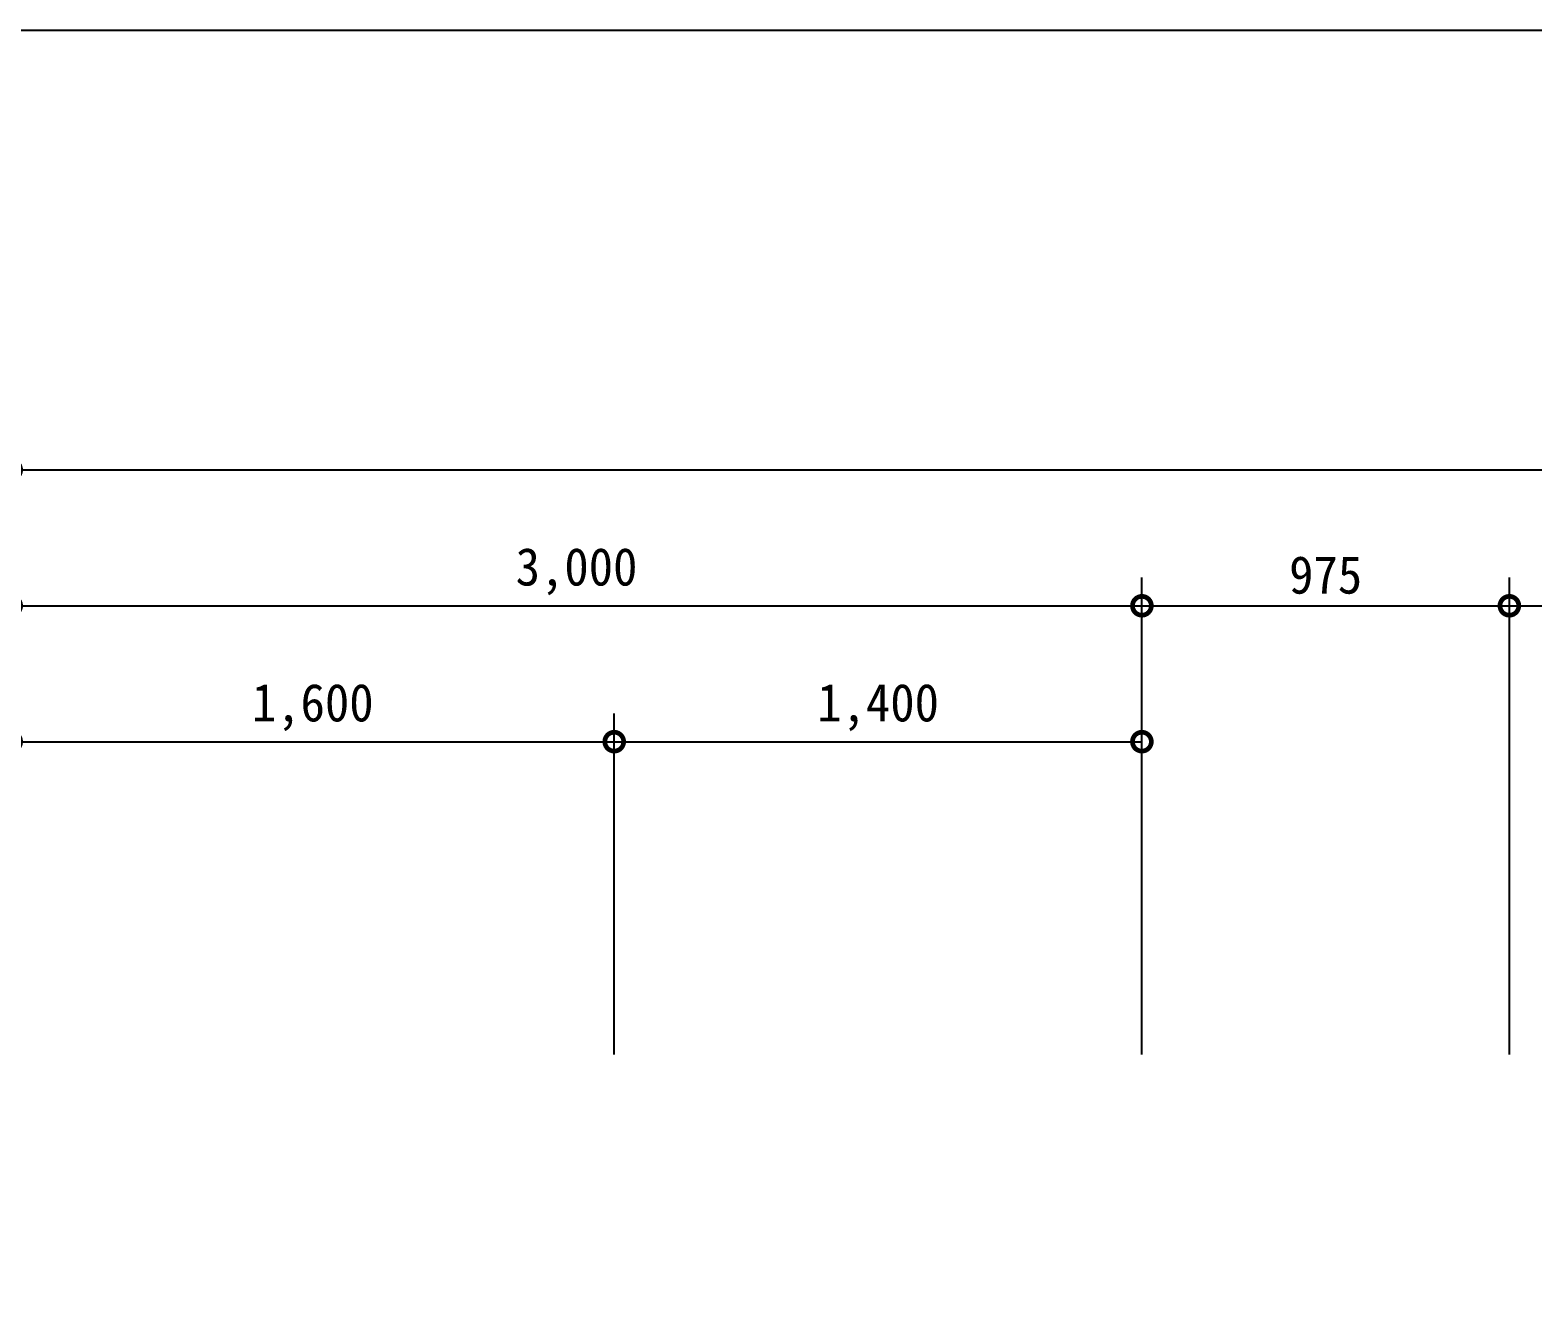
# Model space of a CAD drawing. Header units: inches. Extents: x -1249499 to 290957, y -589671 to 1013543.
# Drawn here: x -1099189 to -1095201, y 252251 to 255626 of the extents above; entities that cross this region are included whole.
import ezdxf

# ---------------------------------------------------------------- set-up
doc = ezdxf.new("R2010")
doc.units = ezdxf.units.IN
doc.header["$MEASUREMENT"] = 0
doc.layers.add('H', color=8, linetype='Continuous')
doc.styles.get("Standard").update_dxf_attribs({"font": 'DotumChe.ttf'})
doc.dimstyles.get("Standard").update_dxf_attribs({"dimtxt": 0.18, "dimasz": 0.18, "dimexe": 0.18, "dimexo": 0.0625, "dimgap": 0.09, "dimtad": 0, "dimtih": 1, "dimtoh": 1, "dimdec": 4, "dimzin": 0, "dimdsep": 46, "dimtxsty": 'Standard', "dimcen": 0.09, "dimadec": 0, "dimazin": 0, "dimtfac": 1, "dimtdec": 4, "dimtofl": 0, "dimtmove": 0, "dimatfit": 3, "dimfxl": 1, "dimtolj": 1, "dimtzin": 0, "dimarcsym": 0})
doc.dimstyles.new('STANDARD-600', dxfattribs={"dimtxt": 1000, "dimasz": 400, "dimexe": 800, "dimexo": 800, "dimgap": 400, "dimtad": 1, "dimdec": 0, "dimzin": 0, "dimdsep": 46, "dimlunit": 6, "dimtxsty": 'Standard', "dimsah": 1, "dimcen": 0.135, "dimclrd": 256, "dimclre": 256, "dimclrt": 4, "dimadec": 0, "dimazin": 0, "dimtfac": 1, "dimtdec": 0, "dimtofl": 0, "dimtmove": 2, "dimatfit": 3, "dimfxl": 1, "dimtolj": 1, "dimtzin": 0, "dimarcsym": 0})

# ---------------------------------------------------------------- blocks, each defined once
blk = doc.blocks.new('_DOTSMALL')
at = {"color": 0, "linetype": 'ByBlock', "const_width": 0.5}
blk.add_lwpolyline([(-0.0625, 0, 1), (0.0625, 0, 1)], format="xyb", close=True, dxfattribs=at)
blk = doc.blocks.new('*D350')
at = {"layer": 'DEFPOINTS', "color": 0, "transparency": 16777216}
for p in [(-1087164, 254458.6), (-1099239, 252657.1), (-1087164, 252657.1)]:
    blk.add_point(p, dxfattribs=at)
at = {"layer": 'H', "color": 8, "lineweight": -2, "transparency": 16777216}
for p, q in [((-1099239, 252907.1), (-1099239, 254533.6)), ((-1087164, 252907.1), (-1087164, 254533.6)), ((-1099239, 254458.6), (-1087164, 254458.6))]:
    blk.add_line(p, q, dxfattribs=at)
at = {"layer": 'H', "color": 8, "lineweight": -2, "transparency": 16777216, "xscale": 100, "yscale": 100, "zscale": 100, "rotation": 180}
blk.add_blockref('_DOTSMALL', (-1099239, 254458.6), dxfattribs=at)
at = {"layer": 'H', "color": 8, "lineweight": -2, "transparency": 16777216, "xscale": 100, "yscale": 100, "zscale": 100}
blk.add_blockref('_DOTSMALL', (-1087164, 254458.6), dxfattribs=at)
at = {"layer": 'H', "color": 4, "transparency": 16777216, "insert": (-1093201.5, 254549.3), "char_height": 100, "attachment_point": 5}
blk.add_mtext('\\A1;12,075', dxfattribs=at)
blk = doc.blocks.new('*D351')
at = {"layer": 'DEFPOINTS', "color": 0, "transparency": 16777216}
for p in [(-1093064, 254097.9), (-1095264, 252657.1), (-1093064, 252653)]:
    blk.add_point(p, dxfattribs=at)
at = {"layer": 'H', "color": 8, "lineweight": -2, "transparency": 16777216}
for p, q in [((-1095264, 252907.1), (-1095264, 254172.9)), ((-1093064, 252903), (-1093064, 254172.9)), ((-1095264, 254097.9), (-1093064, 254097.9))]:
    blk.add_line(p, q, dxfattribs=at)
at = {"layer": 'H', "color": 8, "lineweight": -2, "transparency": 16777216, "xscale": 100, "yscale": 100, "zscale": 100, "rotation": 180}
blk.add_blockref('_DOTSMALL', (-1095264, 254097.9), dxfattribs=at)
at = {"layer": 'H', "color": 8, "lineweight": -2, "transparency": 16777216, "xscale": 100, "yscale": 100, "zscale": 100}
blk.add_blockref('_DOTSMALL', (-1093064, 254097.9), dxfattribs=at)
at = {"layer": 'H', "color": 4, "transparency": 16777216, "insert": (-1094164, 254188.7), "char_height": 100, "attachment_point": 5}
blk.add_mtext('\\A1;2,200', dxfattribs=at)
blk = doc.blocks.new('*D352')
at = {"layer": 'DEFPOINTS', "color": 0, "transparency": 16777216}
for p in [(-1096239, 253737.3), (-1097639, 252657.1), (-1096239, 252657.1)]:
    blk.add_point(p, dxfattribs=at)
at = {"layer": 'H', "color": 8, "lineweight": -2, "transparency": 16777216}
for p, q in [((-1097639, 252907.1), (-1097639, 253812.3)), ((-1096239, 252907.1), (-1096239, 253812.3)), ((-1097639, 253737.3), (-1096239, 253737.3))]:
    blk.add_line(p, q, dxfattribs=at)
at = {"layer": 'H', "color": 8, "lineweight": -2, "transparency": 16777216, "xscale": 100, "yscale": 100, "zscale": 100, "rotation": 180}
blk.add_blockref('_DOTSMALL', (-1097639, 253737.3), dxfattribs=at)
at = {"layer": 'H', "color": 8, "lineweight": -2, "transparency": 16777216, "xscale": 100, "yscale": 100, "zscale": 100}
blk.add_blockref('_DOTSMALL', (-1096239, 253737.3), dxfattribs=at)
at = {"layer": 'H', "color": 4, "transparency": 16777216, "insert": (-1096939, 253828.1), "char_height": 100, "attachment_point": 5}
blk.add_mtext('\\A1;1,400', dxfattribs=at)
blk = doc.blocks.new('*D353')
at = {"layer": 'DEFPOINTS', "color": 0, "transparency": 16777216}
for p in [(-1096239, 254097.9), (-1099239, 252657.1), (-1096239, 252657.1)]:
    blk.add_point(p, dxfattribs=at)
at = {"layer": 'H', "color": 8, "lineweight": -2, "transparency": 16777216}
for p, q in [((-1099239, 252907.1), (-1099239, 254172.9)), ((-1096239, 252907.1), (-1096239, 254172.9)), ((-1099239, 254097.9), (-1096239, 254097.9))]:
    blk.add_line(p, q, dxfattribs=at)
at = {"layer": 'H', "color": 8, "lineweight": -2, "transparency": 16777216, "xscale": 100, "yscale": 100, "zscale": 100, "rotation": 180}
blk.add_blockref('_DOTSMALL', (-1099239, 254097.9), dxfattribs=at)
at = {"layer": 'H', "color": 8, "lineweight": -2, "transparency": 16777216, "xscale": 100, "yscale": 100, "zscale": 100}
blk.add_blockref('_DOTSMALL', (-1096239, 254097.9), dxfattribs=at)
at = {"layer": 'H', "color": 4, "transparency": 16777216, "insert": (-1097739, 254188.7), "char_height": 100, "attachment_point": 5}
blk.add_mtext('\\A1;3,000', dxfattribs=at)
blk = doc.blocks.new('*D354')
at = {"layer": 'DEFPOINTS', "color": 0, "transparency": 16777216}
for p in [(-1097639, 253737.3), (-1099239, 252657.1), (-1097639, 252657.1)]:
    blk.add_point(p, dxfattribs=at)
at = {"layer": 'H', "color": 8, "lineweight": -2, "transparency": 16777216}
for p, q in [((-1099239, 252907.1), (-1099239, 253812.3)), ((-1097639, 252907.1), (-1097639, 253812.3)), ((-1099239, 253737.3), (-1097639, 253737.3))]:
    blk.add_line(p, q, dxfattribs=at)
at = {"layer": 'H', "color": 8, "lineweight": -2, "transparency": 16777216, "xscale": 100, "yscale": 100, "zscale": 100, "rotation": 180}
blk.add_blockref('_DOTSMALL', (-1099239, 253737.3), dxfattribs=at)
at = {"layer": 'H', "color": 8, "lineweight": -2, "transparency": 16777216, "xscale": 100, "yscale": 100, "zscale": 100}
blk.add_blockref('_DOTSMALL', (-1097639, 253737.3), dxfattribs=at)
at = {"layer": 'H', "color": 4, "transparency": 16777216, "insert": (-1098439, 253828.1), "char_height": 100, "attachment_point": 5}
blk.add_mtext('\\A1;1,600', dxfattribs=at)
blk = doc.blocks.new('*D355')
at = {"layer": 'DEFPOINTS', "color": 0, "transparency": 16777216}
for p in [(-1095264, 254097.9), (-1096239, 252657.1), (-1095264, 252657.1)]:
    blk.add_point(p, dxfattribs=at)
at = {"layer": 'H', "color": 8, "lineweight": -2, "transparency": 16777216}
for p, q in [((-1096239, 252907.1), (-1096239, 254172.9)), ((-1095264, 252907.1), (-1095264, 254172.9)), ((-1096239, 254097.9), (-1095264, 254097.9))]:
    blk.add_line(p, q, dxfattribs=at)
at = {"layer": 'H', "color": 8, "lineweight": -2, "transparency": 16777216, "xscale": 100, "yscale": 100, "zscale": 100, "rotation": 180}
blk.add_blockref('_DOTSMALL', (-1096239, 254097.9), dxfattribs=at)
at = {"layer": 'H', "color": 8, "lineweight": -2, "transparency": 16777216, "xscale": 100, "yscale": 100, "zscale": 100}
blk.add_blockref('_DOTSMALL', (-1095264, 254097.9), dxfattribs=at)
at = {"layer": 'H', "color": 4, "transparency": 16777216, "insert": (-1095751.5, 254179.3), "char_height": 100, "attachment_point": 5}
blk.add_mtext('\\A1;975', dxfattribs=at)

msp = doc.modelspace()

# ---------------------------------------------------------------- linework, layer by layer
at = {"color": 6}
msp.add_lwpolyline([(-1103428.6, 255625.7), (-1082609.6, 255625.7), (-1082609.6, 239765.7), (-1103428.6, 239765.7)], close=True, dxfattribs=at)

# ---------------------------------------------------------------- dimensions: what is measured, and where the dimension line sits
at = {"layer": 'H'}
for base, p1, p2, dimstyle, override, picture, middle in [((-1087164, 254458.6), (-1099239, 252657.1), (-1087164, 252657.1), 'STANDARD-600', {"dimscale": 50, "dimtxt": 2, "dimasz": 2, "dimexe": 1.5, "dimexo": 5, "dimgap": 0.625, "dimtoh": 1, "dimzin": 8, "dimblk1": 'DOTSMALL', "dimblk2": 'DOTSMALL', "dimcen": 1, "dimclrd": 8, "dimclre": 8, "dimtix": 1}, '*D350', (-1093201.5, 254549.3)), ((-1096239, 254097.9), (-1099239, 252657.1), (-1096239, 252657.1), 'STANDARD-600', {"dimscale": 50, "dimtxt": 2, "dimasz": 2, "dimexe": 1.5, "dimexo": 5, "dimgap": 0.625, "dimtoh": 1, "dimzin": 8, "dimblk1": 'DOTSMALL', "dimblk2": 'DOTSMALL', "dimcen": 1, "dimclrd": 8, "dimclre": 8, "dimtix": 1}, '*D353', (-1097739, 254188.7)), ((-1095264, 254097.9), (-1096239, 252657.1), (-1095264, 252657.1), 'STANDARD-600', {"dimscale": 50, "dimtxt": 2, "dimasz": 2, "dimexe": 1.5, "dimexo": 5, "dimgap": 0.625, "dimtoh": 1, "dimzin": 8, "dimblk1": 'DOTSMALL', "dimblk2": 'DOTSMALL', "dimcen": 1, "dimclrd": 8, "dimclre": 8, "dimtix": 1}, '*D355', (-1095751.5, 254179.3)), ((-1093064, 254097.9), (-1095264, 252657.1), (-1093064, 252653), 'STANDARD-600', {"dimscale": 50, "dimtxt": 2, "dimasz": 2, "dimexe": 1.5, "dimexo": 5, "dimgap": 0.625, "dimtoh": 1, "dimzin": 8, "dimblk1": 'DOTSMALL', "dimblk2": 'DOTSMALL', "dimcen": 1, "dimclrd": 8, "dimclre": 8, "dimtix": 1}, '*D351', (-1094164, 254188.7)), ((-1097639, 253737.3), (-1099239, 252657.1), (-1097639, 252657.1), 'Standard', {"dimscale": 50, "dimtxt": 2, "dimasz": 2, "dimexe": 1.5, "dimexo": 5, "dimgap": 0.625, "dimtad": 1, "dimtih": 0, "dimtoh": 0, "dimdec": 0, "dimzin": 8, "dimlunit": 6, "dimblk1": 'DOTSMALL', "dimblk2": 'DOTSMALL', "dimsah": 1, "dimcen": 2.5, "dimclrd": 8, "dimclre": 8, "dimclrt": 4, "dimtdec": 0, "dimtofl": 1}, '*D354', (-1098439, 253828.1)), ((-1096239, 253737.3), (-1097639, 252657.1), (-1096239, 252657.1), 'Standard', {"dimscale": 50, "dimtxt": 2, "dimasz": 2, "dimexe": 1.5, "dimexo": 5, "dimgap": 0.625, "dimtad": 1, "dimtih": 0, "dimtoh": 0, "dimdec": 0, "dimzin": 8, "dimlunit": 6, "dimblk1": 'DOTSMALL', "dimblk2": 'DOTSMALL', "dimsah": 1, "dimcen": 2.5, "dimclrd": 8, "dimclre": 8, "dimclrt": 4, "dimtdec": 0, "dimtofl": 1}, '*D352', (-1096939, 253828.1))]:
    dim = msp.add_linear_dim(base=base, p1=p1, p2=p2, dimstyle=dimstyle, override=override, dxfattribs=at)
    dim.commit()
    dim.dimension.update_dxf_attribs({"geometry": picture, "text_midpoint": middle})

doc.saveas('drawing.dxf')
